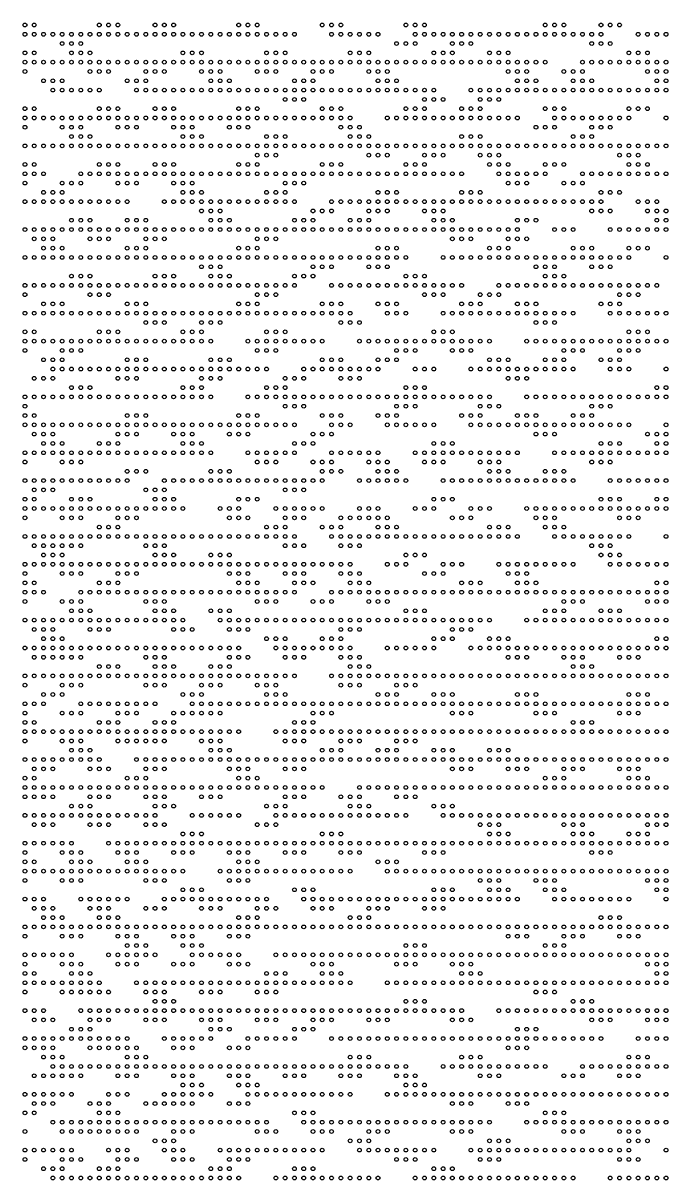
# Model space of a CAD drawing. Header units: millimetres. Extents: x 0 to 280, y 1 to 500.
# Drawn here: x 69.8 to 139.2, y 0.8 to 125.2 of the extents above; entities that cross this region are included whole.
import ezdxf

# ---------------------------------------------------------------- set-up
doc = ezdxf.new("R2010")
doc.units = ezdxf.units.MM
doc.layers.get('0').update_dxf_attribs({"linetype": 'CONTINUOUS'})

msp = doc.modelspace()

# ---------------------------------------------------------------- linework, layer by layer
for centre in [(70, 125), (71, 125), (78, 125), (79, 125), (80, 125), (84, 125), (85, 125), (86, 125), (93, 125), (94, 125), (95, 125), (102, 125), (103, 125), (104, 125), (111, 125), (112, 125), (113, 125), (126, 125), (127, 125), (128, 125), (132, 125), (133, 125), (134, 125), (70, 124), (71, 124), (72, 124), (73, 124), (74, 124), (74, 123), (75, 124), (75, 123), (76, 124), (76, 123), (77, 124), (78, 124), (79, 124), (80, 124), (81, 124), (82, 124), (83, 124), (84, 124), (85, 124), (86, 124), (87, 124), (88, 124), (89, 124), (90, 124), (91, 124), (92, 124), (93, 124), (94, 124), (95, 124), (96, 124), (97, 124), (98, 124), (99, 124), (103, 124), (104, 124), (105, 124), (106, 124), (107, 124), (108, 124), (110, 123), (111, 123), (112, 124), (112, 123), (113, 124), (114, 124), (115, 124), (116, 124), (116, 123), (117, 124), (117, 123), (118, 124), (118, 123), (119, 124), (120, 124), (121, 124), (122, 124), (123, 124), (124, 124), (125, 124), (126, 124), (127, 124), (128, 124), (129, 124), (130, 124), (131, 124), (131, 123), (132, 124), (132, 123), (133, 123), (136, 124), (137, 124), (138, 124), (139, 124), (70, 122), (71, 122), (75, 122), (76, 122), (77, 122), (87, 122), (88, 122), (89, 122), (96, 122), (97, 122), (98, 122), (105, 122), (106, 122), (107, 122), (114, 122), (115, 122), (116, 122), (120, 122), (121, 122), (122, 122), (135, 122), (136, 122), (137, 122), (70, 121), (71, 121), (72, 121), (73, 121), (74, 121), (75, 121), (76, 121), (77, 121), (78, 121), (79, 121), (80, 121), (81, 121), (82, 121), (83, 121), (84, 121), (85, 121), (86, 121), (87, 121), (88, 121), (89, 121), (90, 121), (91, 121), (92, 121), (93, 121), (94, 121), (95, 121), (96, 121), (97, 121), (98, 121), (99, 121), (100, 121), (101, 121), (102, 121), (103, 121), (104, 121), (105, 121), (106, 121), (107, 121), (108, 121), (109, 121), (110, 121), (111, 121), (112, 121), (113, 121), (114, 121), (115, 121), (116, 121), (117, 121), (118, 121), (119, 121), (120, 121), (121, 121), (122, 121), (123, 121), (124, 121), (125, 121), (126, 121), (130, 121), (131, 121), (132, 121), (133, 121), (134, 121), (135, 121), (136, 121), (137, 121), (138, 121), (139, 121), (70, 120), (77, 120), (78, 120), (79, 120), (83, 120), (84, 120), (85, 120), (89, 120), (90, 120), (91, 120), (95, 120), (96, 120), (97, 120), (101, 120), (102, 120), (103, 120), (107, 120), (108, 120), (109, 120), (122, 120), (123, 120), (124, 120), (128, 120), (129, 120), (130, 120), (137, 120), (138, 120), (139, 120), (72, 119), (73, 119), (73, 118), (74, 119), (74, 118), (75, 118), (76, 118), (77, 118), (78, 118), (81, 119), (82, 119), (82, 118), (83, 119), (83, 118), (84, 118), (85, 118), (86, 118), (87, 118), (88, 118), (89, 118), (90, 119), (90, 118), (91, 119), (91, 118), (92, 119), (92, 118), (93, 118), (94, 118), (95, 118), (96, 118), (97, 118), (98, 118), (99, 119), (99, 118), (100, 119), (100, 118), (101, 119), (101, 118), (102, 118), (103, 118), (104, 118), (105, 118), (106, 118), (107, 118), (108, 119), (108, 118), (109, 119), (109, 118), (110, 119), (110, 118), (111, 118), (112, 118), (113, 118), (114, 118), (118, 118), (119, 118), (120, 118), (121, 118), (122, 118), (123, 119), (123, 118), (124, 119), (124, 118), (125, 119), (125, 118), (126, 118), (127, 118), (128, 118), (129, 119), (129, 118), (130, 119), (130, 118), (131, 119), (131, 118), (132, 118), (133, 118), (134, 118), (135, 118), (136, 118), (137, 118), (138, 119), (138, 118), (139, 119), (139, 118), (98, 117), (99, 117), (100, 117), (113, 117), (114, 117), (115, 117), (119, 117), (120, 117), (121, 117), (70, 116), (71, 116), (78, 116), (79, 116), (80, 116), (84, 116), (85, 116), (86, 116), (93, 116), (94, 116), (95, 116), (102, 116), (103, 116), (104, 116), (111, 116), (112, 116), (113, 116), (117, 116), (118, 116), (119, 116), (126, 116), (127, 116), (128, 116), (135, 116), (136, 116), (137, 116), (70, 115), (71, 115), (72, 115), (73, 115), (74, 115), (75, 115), (76, 115), (77, 115), (78, 115), (79, 115), (80, 115), (81, 115), (82, 115), (83, 115), (84, 115), (85, 115), (86, 115), (87, 115), (88, 115), (89, 115), (90, 115), (91, 115), (92, 115), (93, 115), (94, 115), (95, 115), (96, 115), (97, 115), (98, 115), (99, 115), (100, 115), (101, 115), (102, 115), (103, 115), (104, 115), (105, 115), (109, 115), (110, 115), (111, 115), (112, 115), (113, 115), (114, 115), (115, 115), (116, 115), (117, 115), (118, 115), (119, 115), (120, 115), (121, 115), (122, 115), (123, 115), (127, 115), (128, 115), (129, 115), (130, 115), (131, 115), (132, 115), (133, 115), (134, 115), (135, 115), (139, 115), (70, 114), (74, 114), (75, 114), (76, 114), (80, 114), (81, 114), (82, 114), (86, 114), (87, 114), (88, 114), (92, 114), (93, 114), (94, 114), (104, 114), (105, 114), (106, 114), (125, 114), (126, 114), (127, 114), (131, 114), (132, 114), (133, 114), (70, 112), (71, 112), (72, 112), (73, 112), (74, 112), (75, 113), (75, 112), (76, 113), (76, 112), (77, 113), (77, 112), (78, 112), (79, 112), (80, 112), (81, 112), (82, 112), (83, 112), (84, 112), (85, 112), (86, 112), (87, 113), (87, 112), (88, 113), (88, 112), (89, 113), (89, 112), (90, 112), (91, 112), (92, 112), (93, 112), (94, 112), (95, 112), (96, 113), (96, 112), (97, 113), (97, 112), (98, 113), (98, 112), (99, 112), (100, 112), (101, 112), (102, 112), (103, 112), (104, 112), (105, 113), (105, 112), (106, 113), (106, 112), (107, 113), (107, 112), (108, 112), (109, 112), (110, 112), (111, 112), (112, 112), (113, 112), (114, 112), (115, 112), (116, 112), (117, 113), (117, 112), (118, 113), (118, 112), (119, 113), (119, 112), (120, 112), (121, 112), (122, 112), (123, 112), (124, 112), (125, 112), (126, 112), (127, 112), (128, 112), (129, 113), (129, 112), (130, 113), (130, 112), (131, 113), (131, 112), (132, 112), (133, 112), (134, 112), (135, 112), (136, 112), (137, 112), (138, 112), (139, 112), (95, 111), (96, 111), (97, 111), (107, 111), (108, 111), (109, 111), (113, 111), (114, 111), (115, 111), (119, 111), (120, 111), (121, 111), (134, 111), (135, 111), (136, 111), (70, 110), (71, 110), (78, 110), (79, 110), (80, 110), (84, 110), (85, 110), (86, 110), (93, 110), (94, 110), (95, 110), (102, 110), (103, 110), (104, 110), (111, 110), (112, 110), (113, 110), (120, 110), (121, 110), (122, 110), (126, 110), (127, 110), (128, 110), (135, 110), (136, 110), (137, 110), (70, 109), (71, 109), (72, 109), (76, 109), (77, 109), (78, 109), (79, 109), (80, 109), (81, 109), (82, 109), (83, 109), (84, 109), (85, 109), (86, 109), (87, 109), (88, 109), (89, 109), (90, 109), (91, 109), (92, 109), (93, 109), (94, 109), (95, 109), (96, 109), (97, 109), (98, 109), (99, 109), (100, 109), (101, 109), (102, 109), (103, 109), (104, 109), (105, 109), (106, 109), (107, 109), (108, 109), (109, 109), (110, 109), (111, 109), (112, 109), (113, 109), (114, 109), (115, 109), (116, 109), (117, 109), (121, 109), (122, 109), (123, 109), (124, 109), (125, 109), (126, 109), (130, 109), (131, 109), (132, 109), (133, 109), (134, 109), (135, 109), (136, 109), (137, 109), (138, 109), (139, 109), (70, 108), (72, 107), (73, 107), (74, 108), (74, 107), (75, 108), (76, 108), (80, 108), (81, 108), (82, 108), (86, 108), (87, 108), (87, 107), (88, 108), (88, 107), (89, 107), (96, 107), (97, 107), (98, 108), (98, 107), (99, 108), (100, 108), (108, 107), (109, 107), (110, 107), (117, 107), (118, 107), (119, 107), (122, 108), (123, 108), (124, 108), (128, 108), (129, 108), (130, 108), (132, 107), (133, 107), (134, 107), (70, 106), (71, 106), (72, 106), (73, 106), (74, 106), (75, 106), (76, 106), (77, 106), (78, 106), (79, 106), (80, 106), (81, 106), (85, 106), (86, 106), (87, 106), (88, 106), (89, 106), (90, 106), (91, 106), (92, 106), (93, 106), (94, 106), (95, 106), (96, 106), (97, 106), (98, 106), (99, 106), (103, 106), (104, 106), (105, 106), (106, 106), (107, 106), (108, 106), (109, 106), (110, 106), (111, 106), (112, 106), (113, 106), (114, 106), (115, 106), (116, 106), (117, 106), (118, 106), (119, 106), (120, 106), (121, 106), (122, 106), (123, 106), (124, 106), (125, 106), (126, 106), (127, 106), (128, 106), (129, 106), (130, 106), (131, 106), (132, 106), (136, 106), (137, 106), (138, 106), (89, 105), (90, 105), (91, 105), (101, 105), (102, 105), (103, 105), (107, 105), (108, 105), (109, 105), (113, 105), (114, 105), (115, 105), (131, 105), (132, 105), (133, 105), (137, 105), (138, 105), (139, 105), (75, 104), (76, 104), (77, 104), (81, 104), (82, 104), (83, 104), (90, 104), (91, 104), (92, 104), (99, 104), (100, 104), (101, 104), (105, 104), (106, 104), (107, 104), (114, 104), (115, 104), (116, 104), (123, 104), (124, 104), (125, 104), (138, 104), (139, 104), (70, 103), (71, 103), (71, 102), (72, 103), (72, 102), (73, 103), (73, 102), (74, 103), (75, 103), (76, 103), (77, 103), (77, 102), (78, 103), (78, 102), (79, 103), (79, 102), (80, 103), (81, 103), (82, 103), (83, 103), (83, 102), (84, 103), (84, 102), (85, 103), (85, 102), (86, 103), (87, 103), (88, 103), (89, 103), (90, 103), (91, 103), (92, 103), (93, 103), (94, 103), (95, 103), (95, 102), (96, 103), (96, 102), (97, 103), (97, 102), (98, 103), (99, 103), (100, 103), (101, 103), (102, 103), (103, 103), (104, 103), (105, 103), (106, 103), (107, 103), (108, 103), (109, 103), (110, 103), (111, 103), (112, 103), (113, 103), (114, 103), (115, 103), (116, 103), (116, 102), (117, 103), (117, 102), (118, 103), (118, 102), (119, 103), (120, 103), (121, 103), (122, 103), (122, 102), (123, 103), (123, 102), (124, 102), (127, 103), (128, 103), (129, 103), (133, 103), (134, 103), (135, 103), (136, 103), (137, 103), (138, 103), (139, 103), (72, 101), (73, 101), (74, 101), (81, 101), (82, 101), (83, 101), (93, 101), (94, 101), (95, 101), (108, 101), (109, 101), (110, 101), (120, 101), (121, 101), (122, 101), (129, 101), (130, 101), (131, 101), (135, 101), (136, 101), (137, 101), (70, 100), (71, 100), (72, 100), (73, 100), (74, 100), (75, 100), (76, 100), (77, 100), (78, 100), (79, 100), (80, 100), (81, 100), (82, 100), (83, 100), (84, 100), (85, 100), (86, 100), (87, 100), (88, 100), (89, 100), (90, 100), (91, 100), (92, 100), (93, 100), (94, 100), (95, 100), (96, 100), (97, 100), (98, 100), (99, 100), (100, 100), (101, 100), (102, 100), (103, 100), (104, 100), (105, 100), (106, 100), (107, 100), (108, 100), (109, 100), (110, 100), (111, 100), (115, 100), (116, 100), (117, 100), (118, 100), (119, 100), (120, 100), (121, 100), (122, 100), (123, 100), (124, 100), (125, 100), (126, 100), (127, 100), (128, 100), (129, 100), (130, 100), (131, 100), (132, 100), (133, 100), (134, 100), (135, 100), (139, 100), (89, 99), (90, 99), (91, 99), (101, 99), (102, 99), (103, 99), (107, 99), (108, 99), (109, 99), (125, 99), (126, 99), (127, 99), (131, 99), (132, 99), (133, 99), (70, 97), (71, 97), (72, 97), (73, 97), (74, 97), (75, 98), (75, 97), (76, 98), (76, 97), (77, 98), (77, 97), (78, 97), (79, 97), (80, 97), (81, 97), (82, 97), (83, 97), (84, 98), (84, 97), (85, 98), (85, 97), (86, 98), (86, 97), (87, 97), (88, 97), (89, 97), (90, 98), (90, 97), (91, 98), (91, 97), (92, 98), (92, 97), (93, 97), (94, 97), (95, 97), (96, 97), (97, 97), (98, 97), (99, 98), (99, 97), (100, 98), (101, 98), (103, 97), (104, 97), (105, 97), (106, 97), (107, 97), (108, 97), (109, 97), (110, 97), (111, 98), (111, 97), (112, 98), (112, 97), (113, 98), (113, 97), (114, 97), (115, 97), (116, 97), (117, 97), (121, 97), (122, 97), (123, 97), (124, 97), (125, 97), (126, 98), (126, 97), (127, 98), (127, 97), (128, 98), (128, 97), (129, 97), (130, 97), (131, 97), (132, 97), (133, 97), (134, 97), (135, 97), (136, 97), (137, 97), (138, 97), (70, 96), (77, 96), (78, 96), (79, 96), (95, 96), (96, 96), (97, 96), (113, 96), (114, 96), (115, 96), (119, 96), (120, 96), (121, 96), (134, 96), (135, 96), (136, 96), (72, 95), (73, 95), (74, 95), (81, 95), (82, 95), (83, 95), (93, 95), (94, 95), (95, 95), (102, 95), (103, 95), (104, 95), (108, 95), (109, 95), (110, 95), (117, 95), (118, 95), (119, 95), (123, 95), (124, 95), (125, 95), (132, 95), (133, 95), (134, 95), (70, 94), (71, 94), (72, 94), (73, 94), (74, 94), (75, 94), (76, 94), (77, 94), (78, 94), (79, 94), (80, 94), (81, 94), (82, 94), (83, 94), (84, 94), (85, 94), (86, 94), (87, 94), (88, 94), (89, 94), (90, 94), (91, 94), (92, 94), (93, 94), (94, 94), (95, 94), (96, 94), (97, 94), (98, 94), (99, 94), (100, 94), (101, 94), (102, 94), (103, 94), (104, 94), (105, 94), (109, 94), (110, 94), (111, 94), (115, 94), (116, 94), (117, 94), (118, 94), (119, 94), (120, 94), (121, 94), (122, 94), (123, 94), (124, 94), (125, 94), (126, 94), (127, 94), (128, 94), (129, 94), (133, 94), (134, 94), (135, 94), (136, 94), (137, 94), (138, 94), (139, 94), (70, 92), (71, 92), (78, 92), (79, 92), (80, 92), (83, 93), (84, 93), (85, 93), (87, 92), (88, 92), (89, 93), (89, 92), (90, 93), (91, 93), (96, 92), (97, 92), (98, 92), (104, 93), (105, 93), (106, 93), (114, 92), (115, 92), (116, 92), (125, 93), (126, 93), (127, 93), (135, 92), (136, 92), (137, 92), (70, 91), (71, 91), (72, 91), (73, 91), (74, 91), (75, 91), (76, 91), (77, 91), (78, 91), (79, 91), (80, 91), (81, 91), (82, 91), (83, 91), (84, 91), (85, 91), (86, 91), (87, 91), (88, 91), (89, 91), (90, 91), (94, 91), (95, 91), (96, 91), (97, 91), (98, 91), (99, 91), (100, 91), (101, 91), (102, 91), (106, 91), (107, 91), (108, 91), (109, 91), (110, 91), (111, 91), (112, 91), (113, 91), (114, 91), (115, 91), (116, 91), (117, 91), (118, 91), (119, 91), (120, 91), (124, 91), (125, 91), (126, 91), (127, 91), (128, 91), (129, 91), (130, 91), (131, 91), (132, 91), (133, 91), (134, 91), (135, 91), (136, 91), (137, 91), (138, 91), (139, 91), (70, 90), (74, 90), (75, 90), (76, 90), (95, 90), (96, 90), (97, 90), (110, 90), (111, 90), (112, 90), (116, 90), (117, 90), (118, 90), (128, 90), (129, 90), (130, 90), (134, 90), (135, 90), (136, 90), (72, 89), (73, 89), (74, 89), (81, 89), (82, 89), (83, 89), (90, 89), (91, 89), (92, 89), (102, 89), (103, 89), (104, 89), (108, 89), (109, 89), (110, 89), (120, 89), (121, 89), (122, 89), (126, 89), (127, 89), (128, 89), (132, 89), (133, 89), (134, 89), (71, 87), (72, 87), (73, 88), (73, 87), (74, 88), (75, 88), (76, 88), (77, 88), (78, 88), (79, 88), (80, 88), (80, 87), (81, 88), (81, 87), (82, 88), (82, 87), (83, 88), (84, 88), (85, 88), (86, 88), (87, 88), (88, 88), (89, 88), (89, 87), (90, 88), (90, 87), (91, 88), (91, 87), (92, 88), (93, 88), (94, 88), (95, 88), (96, 88), (98, 87), (99, 87), (100, 88), (100, 87), (101, 88), (102, 88), (103, 88), (104, 88), (104, 87), (105, 88), (105, 87), (106, 88), (106, 87), (107, 88), (108, 88), (112, 88), (113, 88), (114, 88), (118, 88), (119, 88), (120, 88), (121, 88), (122, 88), (122, 87), (123, 88), (123, 87), (124, 88), (124, 87), (125, 88), (126, 88), (127, 88), (128, 88), (129, 88), (133, 88), (134, 88), (135, 88), (139, 88), (75, 86), (76, 86), (77, 86), (87, 86), (88, 86), (89, 86), (96, 86), (97, 86), (98, 86), (111, 86), (112, 86), (113, 86), (138, 86), (139, 86), (70, 85), (71, 85), (72, 85), (73, 85), (74, 85), (75, 85), (76, 85), (77, 85), (78, 85), (79, 85), (80, 85), (81, 85), (82, 85), (83, 85), (84, 85), (85, 85), (86, 85), (87, 85), (88, 85), (89, 85), (90, 85), (94, 85), (95, 85), (96, 85), (97, 85), (98, 85), (99, 85), (100, 85), (101, 85), (102, 85), (103, 85), (104, 85), (105, 85), (106, 85), (107, 85), (108, 85), (109, 85), (110, 85), (111, 85), (112, 85), (113, 85), (114, 85), (115, 85), (116, 85), (117, 85), (118, 85), (119, 85), (120, 85), (124, 85), (125, 85), (126, 85), (127, 85), (128, 85), (129, 85), (130, 85), (131, 85), (132, 85), (133, 85), (134, 85), (135, 85), (136, 85), (137, 85), (138, 85), (139, 85), (70, 84), (98, 84), (99, 84), (100, 84), (110, 84), (111, 84), (112, 84), (119, 84), (120, 84), (121, 84), (131, 84), (132, 84), (133, 84), (70, 83), (70, 82), (71, 83), (71, 82), (72, 82), (73, 82), (74, 82), (75, 82), (76, 82), (77, 82), (78, 82), (79, 82), (80, 82), (81, 83), (81, 82), (82, 83), (82, 82), (83, 83), (83, 82), (84, 82), (85, 82), (86, 82), (87, 82), (88, 82), (89, 82), (90, 82), (91, 82), (92, 82), (93, 83), (93, 82), (94, 83), (94, 82), (95, 83), (95, 82), (96, 82), (97, 82), (98, 82), (99, 82), (102, 83), (103, 83), (103, 82), (104, 83), (104, 82), (105, 82), (108, 83), (109, 83), (109, 82), (110, 83), (110, 82), (111, 82), (112, 82), (113, 82), (114, 82), (117, 83), (118, 83), (118, 82), (119, 83), (119, 82), (120, 82), (121, 82), (122, 82), (123, 83), (123, 82), (124, 83), (124, 82), (125, 83), (125, 82), (126, 82), (127, 82), (128, 82), (129, 83), (129, 82), (130, 83), (130, 82), (131, 83), (131, 82), (132, 82), (133, 82), (134, 82), (135, 82), (139, 82), (71, 81), (72, 81), (73, 81), (80, 81), (81, 81), (82, 81), (86, 81), (87, 81), (88, 81), (92, 81), (93, 81), (94, 81), (101, 81), (102, 81), (103, 81), (125, 81), (126, 81), (127, 81), (137, 81), (138, 81), (139, 81), (72, 80), (73, 80), (74, 80), (78, 80), (79, 80), (80, 80), (87, 80), (88, 80), (89, 80), (99, 80), (100, 80), (101, 80), (114, 80), (115, 80), (116, 80), (132, 80), (133, 80), (134, 80), (138, 80), (139, 80), (70, 79), (71, 79), (72, 79), (73, 79), (74, 79), (75, 79), (76, 79), (77, 79), (78, 79), (79, 79), (80, 79), (81, 79), (82, 79), (83, 79), (84, 79), (85, 79), (86, 79), (87, 79), (88, 79), (89, 79), (90, 79), (94, 79), (95, 79), (96, 79), (97, 79), (98, 79), (99, 79), (103, 79), (104, 79), (105, 79), (106, 79), (107, 79), (108, 79), (112, 79), (113, 79), (114, 79), (115, 79), (116, 79), (117, 79), (118, 79), (119, 79), (120, 79), (121, 79), (122, 79), (123, 79), (127, 79), (128, 79), (129, 79), (130, 79), (131, 79), (132, 79), (133, 79), (134, 79), (135, 79), (136, 79), (137, 79), (138, 79), (139, 79), (70, 78), (74, 78), (75, 78), (76, 78), (81, 77), (82, 77), (83, 77), (90, 77), (91, 77), (92, 77), (95, 78), (96, 78), (97, 78), (101, 78), (102, 78), (102, 77), (103, 78), (103, 77), (104, 77), (107, 78), (108, 78), (108, 77), (109, 78), (109, 77), (110, 77), (113, 78), (114, 78), (115, 78), (119, 78), (120, 78), (120, 77), (121, 78), (121, 77), (122, 77), (126, 77), (127, 77), (128, 77), (131, 78), (132, 78), (133, 78), (70, 76), (71, 76), (72, 76), (73, 76), (74, 76), (75, 76), (76, 76), (77, 76), (78, 76), (79, 76), (80, 76), (81, 76), (85, 76), (86, 76), (87, 76), (88, 76), (89, 76), (90, 76), (91, 76), (92, 76), (93, 76), (94, 76), (95, 76), (96, 76), (97, 76), (98, 76), (99, 76), (100, 76), (101, 76), (102, 76), (106, 76), (107, 76), (108, 76), (109, 76), (110, 76), (111, 76), (115, 76), (116, 76), (117, 76), (118, 76), (119, 76), (120, 76), (121, 76), (122, 76), (123, 76), (124, 76), (125, 76), (126, 76), (127, 76), (128, 76), (129, 76), (133, 76), (134, 76), (135, 76), (136, 76), (137, 76), (138, 76), (139, 76), (71, 75), (72, 75), (73, 75), (83, 75), (84, 75), (85, 75), (98, 75), (99, 75), (100, 75), (70, 74), (71, 74), (75, 74), (76, 74), (77, 74), (84, 74), (85, 74), (86, 74), (93, 74), (94, 74), (95, 74), (114, 74), (115, 74), (116, 74), (132, 74), (133, 74), (134, 74), (138, 74), (139, 74), (70, 73), (70, 72), (71, 73), (72, 73), (73, 73), (74, 73), (74, 72), (75, 73), (75, 72), (76, 73), (76, 72), (77, 73), (78, 73), (79, 73), (80, 73), (80, 72), (81, 73), (81, 72), (82, 73), (82, 72), (83, 73), (84, 73), (85, 73), (86, 73), (87, 73), (91, 73), (92, 73), (92, 72), (93, 73), (93, 72), (94, 72), (97, 73), (98, 73), (98, 72), (99, 73), (99, 72), (100, 73), (100, 72), (101, 73), (102, 73), (104, 72), (105, 72), (106, 73), (106, 72), (107, 73), (107, 72), (108, 73), (108, 72), (109, 72), (112, 73), (113, 73), (114, 73), (116, 72), (117, 72), (118, 73), (118, 72), (119, 73), (120, 73), (124, 73), (125, 73), (125, 72), (126, 73), (126, 72), (127, 73), (127, 72), (128, 73), (129, 73), (130, 73), (131, 73), (132, 73), (133, 73), (134, 73), (134, 72), (135, 73), (135, 72), (136, 73), (136, 72), (137, 73), (138, 73), (139, 73), (78, 71), (79, 71), (80, 71), (96, 71), (97, 71), (98, 71), (102, 71), (103, 71), (104, 71), (108, 71), (109, 71), (110, 71), (120, 71), (121, 71), (122, 71), (126, 71), (127, 71), (128, 71), (70, 70), (71, 70), (72, 70), (73, 70), (74, 70), (75, 70), (76, 70), (77, 70), (78, 70), (79, 70), (80, 70), (81, 70), (82, 70), (83, 70), (84, 70), (85, 70), (86, 70), (87, 70), (88, 70), (89, 70), (90, 70), (91, 70), (92, 70), (93, 70), (94, 70), (95, 70), (96, 70), (97, 70), (98, 70), (99, 70), (103, 70), (104, 70), (105, 70), (106, 70), (107, 70), (108, 70), (109, 70), (110, 70), (111, 70), (112, 70), (113, 70), (114, 70), (115, 70), (116, 70), (117, 70), (118, 70), (119, 70), (120, 70), (121, 70), (122, 70), (123, 70), (127, 70), (128, 70), (129, 70), (130, 70), (131, 70), (132, 70), (133, 70), (134, 70), (135, 70), (139, 70), (71, 69), (72, 69), (73, 69), (74, 69), (75, 69), (76, 69), (83, 69), (84, 69), (85, 69), (98, 69), (99, 69), (100, 69), (104, 69), (105, 69), (106, 69), (131, 69), (132, 69), (133, 69), (70, 67), (71, 67), (72, 68), (72, 67), (73, 68), (73, 67), (74, 68), (74, 67), (75, 67), (76, 67), (77, 67), (78, 67), (79, 67), (80, 67), (81, 67), (82, 67), (83, 67), (84, 68), (84, 67), (85, 68), (85, 67), (86, 68), (86, 67), (87, 67), (88, 67), (89, 67), (90, 68), (90, 67), (91, 68), (91, 67), (92, 68), (92, 67), (93, 67), (94, 67), (95, 67), (96, 67), (97, 67), (98, 67), (99, 67), (100, 67), (101, 67), (102, 67), (103, 67), (104, 67), (105, 67), (109, 67), (110, 67), (111, 68), (111, 67), (112, 68), (113, 68), (115, 67), (116, 67), (117, 67), (121, 67), (122, 67), (123, 67), (124, 67), (125, 67), (126, 67), (127, 67), (128, 67), (129, 67), (132, 68), (133, 68), (133, 67), (134, 68), (134, 67), (135, 67), (136, 67), (137, 67), (138, 67), (139, 67), (70, 66), (74, 66), (75, 66), (76, 66), (80, 66), (81, 66), (82, 66), (92, 66), (93, 66), (94, 66), (98, 66), (99, 66), (100, 66), (104, 66), (105, 66), (106, 66), (113, 66), (114, 66), (115, 66), (122, 66), (123, 66), (124, 66), (70, 65), (71, 65), (78, 65), (79, 65), (80, 65), (93, 65), (94, 65), (95, 65), (99, 65), (100, 65), (101, 65), (105, 65), (106, 65), (107, 65), (117, 65), (118, 65), (119, 65), (123, 65), (124, 65), (125, 65), (138, 65), (139, 65), (70, 64), (71, 64), (72, 64), (76, 64), (77, 64), (78, 64), (79, 64), (80, 64), (81, 64), (82, 64), (83, 64), (84, 64), (85, 64), (86, 64), (87, 64), (88, 64), (89, 64), (90, 64), (91, 64), (92, 64), (93, 64), (94, 64), (95, 64), (96, 64), (97, 64), (98, 64), (99, 64), (103, 64), (104, 64), (105, 64), (106, 64), (107, 64), (108, 64), (109, 64), (110, 64), (111, 64), (112, 64), (113, 64), (114, 64), (115, 64), (116, 64), (117, 64), (118, 64), (119, 64), (120, 64), (121, 64), (122, 64), (123, 64), (124, 64), (125, 64), (126, 64), (127, 64), (128, 64), (129, 64), (130, 64), (131, 64), (132, 64), (133, 64), (134, 64), (135, 64), (136, 64), (137, 64), (138, 64), (139, 64), (70, 63), (74, 63), (75, 63), (75, 62), (76, 63), (76, 62), (77, 62), (83, 63), (84, 63), (84, 62), (85, 63), (85, 62), (86, 62), (90, 62), (91, 62), (92, 62), (95, 63), (96, 63), (97, 63), (101, 63), (102, 63), (103, 63), (107, 63), (108, 63), (109, 63), (111, 62), (112, 62), (113, 62), (126, 62), (127, 62), (128, 63), (128, 62), (129, 63), (130, 63), (132, 62), (133, 62), (134, 62), (137, 63), (138, 63), (139, 63), (70, 61), (71, 61), (72, 61), (73, 61), (74, 61), (75, 61), (76, 61), (77, 61), (78, 61), (79, 61), (80, 61), (81, 61), (82, 61), (83, 61), (84, 61), (85, 61), (86, 61), (87, 61), (91, 61), (92, 61), (93, 61), (94, 61), (95, 61), (96, 61), (97, 61), (98, 61), (99, 61), (100, 61), (101, 61), (102, 61), (103, 61), (104, 61), (105, 61), (106, 61), (107, 61), (108, 61), (109, 61), (110, 61), (111, 61), (112, 61), (113, 61), (114, 61), (115, 61), (116, 61), (117, 61), (118, 61), (119, 61), (120, 61), (124, 61), (125, 61), (126, 61), (127, 61), (128, 61), (129, 61), (130, 61), (131, 61), (132, 61), (133, 61), (134, 61), (135, 61), (136, 61), (137, 61), (138, 61), (139, 61), (71, 60), (72, 60), (73, 60), (77, 60), (78, 60), (79, 60), (86, 60), (87, 60), (88, 60), (92, 60), (93, 60), (94, 60), (104, 60), (105, 60), (106, 60), (116, 60), (117, 60), (118, 60), (72, 59), (73, 59), (74, 59), (96, 59), (97, 59), (98, 59), (102, 59), (103, 59), (104, 59), (114, 59), (115, 59), (116, 59), (120, 59), (121, 59), (122, 59), (138, 59), (139, 59), (70, 58), (71, 58), (72, 58), (73, 58), (74, 58), (75, 58), (76, 58), (77, 58), (78, 58), (79, 58), (80, 58), (81, 58), (82, 58), (83, 58), (84, 58), (85, 58), (86, 58), (87, 58), (88, 58), (89, 58), (90, 58), (91, 58), (92, 58), (93, 58), (97, 58), (98, 58), (99, 58), (100, 58), (101, 58), (102, 58), (103, 58), (104, 58), (105, 58), (109, 58), (110, 58), (111, 58), (112, 58), (113, 58), (114, 58), (118, 58), (119, 58), (120, 58), (121, 58), (122, 58), (123, 58), (124, 58), (125, 58), (126, 58), (127, 58), (128, 58), (129, 58), (130, 58), (131, 58), (132, 58), (133, 58), (134, 58), (135, 58), (136, 58), (137, 58), (138, 58), (139, 58), (71, 57), (72, 57), (73, 57), (74, 57), (75, 57), (76, 57), (78, 56), (79, 56), (80, 56), (83, 57), (84, 57), (84, 56), (85, 57), (85, 56), (86, 56), (90, 56), (91, 56), (92, 57), (92, 56), (93, 57), (94, 57), (98, 57), (99, 57), (100, 57), (104, 57), (105, 57), (105, 56), (106, 57), (106, 56), (107, 56), (122, 57), (123, 57), (124, 57), (128, 57), (129, 57), (129, 56), (130, 57), (130, 56), (131, 56), (134, 57), (135, 57), (136, 57), (70, 55), (71, 55), (72, 55), (73, 55), (74, 55), (75, 55), (76, 55), (77, 55), (78, 55), (79, 55), (80, 55), (81, 55), (82, 55), (83, 55), (84, 55), (85, 55), (86, 55), (87, 55), (88, 55), (89, 55), (90, 55), (91, 55), (92, 55), (93, 55), (94, 55), (95, 55), (96, 55), (97, 55), (98, 55), (99, 55), (103, 55), (104, 55), (105, 55), (106, 55), (107, 55), (108, 55), (109, 55), (110, 55), (111, 55), (112, 55), (113, 55), (114, 55), (115, 55), (116, 55), (117, 55), (118, 55), (119, 55), (120, 55), (121, 55), (122, 55), (123, 55), (124, 55), (125, 55), (126, 55), (127, 55), (128, 55), (129, 55), (130, 55), (131, 55), (132, 55), (133, 55), (134, 55), (135, 55), (136, 55), (137, 55), (138, 55), (139, 55), (70, 54), (74, 54), (75, 54), (76, 54), (83, 54), (84, 54), (85, 54), (89, 54), (90, 54), (91, 54), (95, 54), (96, 54), (97, 54), (104, 54), (105, 54), (106, 54), (110, 54), (111, 54), (112, 54), (72, 53), (73, 53), (74, 53), (87, 53), (88, 53), (89, 53), (96, 53), (97, 53), (98, 53), (108, 53), (109, 53), (110, 53), (114, 53), (115, 53), (116, 53), (123, 53), (124, 53), (125, 53), (135, 53), (136, 53), (137, 53), (70, 52), (70, 51), (71, 52), (72, 52), (74, 51), (75, 51), (76, 52), (76, 51), (77, 52), (78, 52), (79, 52), (80, 52), (80, 51), (81, 52), (81, 51), (82, 52), (82, 51), (83, 52), (84, 52), (86, 51), (87, 51), (88, 52), (88, 51), (89, 52), (89, 51), (90, 52), (90, 51), (91, 52), (91, 51), (92, 52), (93, 52), (94, 52), (95, 52), (96, 52), (97, 52), (98, 52), (99, 52), (100, 52), (101, 52), (101, 51), (102, 52), (102, 51), (103, 52), (103, 51), (104, 52), (105, 52), (106, 52), (107, 52), (108, 52), (109, 52), (110, 52), (111, 52), (112, 52), (113, 52), (114, 52), (115, 52), (116, 52), (116, 51), (117, 52), (117, 51), (118, 52), (118, 51), (119, 52), (120, 52), (121, 52), (122, 52), (123, 52), (124, 52), (125, 52), (125, 51), (126, 52), (126, 51), (127, 52), (127, 51), (128, 52), (129, 52), (130, 52), (131, 52), (132, 52), (133, 52), (134, 52), (134, 51), (135, 52), (135, 51), (136, 52), (136, 51), (137, 52), (138, 52), (139, 52), (70, 50), (71, 50), (78, 50), (79, 50), (80, 50), (84, 50), (85, 50), (86, 50), (99, 50), (100, 50), (101, 50), (129, 50), (130, 50), (131, 50), (70, 49), (71, 49), (72, 49), (73, 49), (74, 49), (75, 49), (76, 49), (77, 49), (78, 49), (79, 49), (80, 49), (81, 49), (82, 49), (83, 49), (84, 49), (85, 49), (86, 49), (87, 49), (88, 49), (89, 49), (90, 49), (91, 49), (92, 49), (93, 49), (97, 49), (98, 49), (99, 49), (100, 49), (101, 49), (102, 49), (103, 49), (104, 49), (105, 49), (106, 49), (107, 49), (108, 49), (109, 49), (110, 49), (111, 49), (112, 49), (113, 49), (114, 49), (115, 49), (116, 49), (117, 49), (118, 49), (119, 49), (120, 49), (121, 49), (122, 49), (123, 49), (124, 49), (125, 49), (126, 49), (127, 49), (128, 49), (129, 49), (130, 49), (131, 49), (132, 49), (133, 49), (134, 49), (135, 49), (136, 49), (137, 49), (138, 49), (139, 49), (70, 48), (74, 48), (75, 48), (76, 48), (80, 48), (81, 48), (82, 48), (83, 48), (84, 48), (85, 48), (89, 48), (90, 48), (91, 48), (98, 48), (99, 48), (100, 48), (104, 48), (105, 48), (106, 48), (110, 48), (111, 48), (112, 48), (70, 46), (71, 46), (72, 46), (73, 46), (74, 46), (75, 47), (75, 46), (76, 47), (76, 46), (77, 47), (77, 46), (78, 46), (82, 46), (83, 46), (84, 46), (85, 46), (86, 46), (87, 46), (88, 46), (89, 46), (90, 47), (90, 46), (91, 47), (91, 46), (92, 47), (92, 46), (93, 46), (94, 46), (95, 46), (96, 46), (97, 46), (98, 46), (99, 46), (100, 46), (101, 46), (102, 47), (102, 46), (103, 47), (103, 46), (104, 47), (104, 46), (105, 46), (106, 46), (107, 46), (108, 47), (108, 46), (109, 47), (109, 46), (110, 47), (110, 46), (111, 46), (112, 46), (113, 46), (114, 47), (114, 46), (115, 47), (115, 46), (116, 47), (116, 46), (117, 46), (118, 46), (119, 46), (120, 47), (120, 46), (121, 47), (121, 46), (122, 47), (122, 46), (123, 46), (124, 46), (125, 46), (126, 46), (127, 46), (128, 46), (129, 46), (130, 46), (131, 46), (132, 46), (133, 46), (134, 46), (135, 46), (136, 46), (137, 46), (138, 46), (139, 46), (71, 45), (72, 45), (73, 45), (77, 45), (78, 45), (79, 45), (83, 45), (84, 45), (85, 45), (92, 45), (93, 45), (94, 45), (98, 45), (99, 45), (100, 45), (116, 45), (117, 45), (118, 45), (122, 45), (123, 45), (124, 45), (128, 45), (129, 45), (130, 45), (134, 45), (135, 45), (136, 45), (70, 44), (71, 44), (81, 44), (82, 44), (83, 44), (93, 44), (94, 44), (95, 44), (126, 44), (127, 44), (128, 44), (135, 44), (136, 44), (137, 44), (70, 43), (71, 43), (72, 43), (73, 43), (74, 43), (75, 43), (76, 43), (77, 43), (78, 43), (79, 43), (80, 43), (81, 43), (82, 43), (83, 43), (84, 43), (85, 43), (86, 43), (87, 43), (88, 43), (89, 43), (90, 43), (91, 43), (92, 43), (93, 43), (94, 43), (95, 43), (96, 43), (97, 43), (98, 43), (99, 43), (100, 43), (101, 43), (102, 43), (106, 43), (107, 43), (108, 43), (109, 43), (110, 43), (111, 43), (112, 43), (113, 43), (114, 43), (115, 43), (116, 43), (117, 43), (118, 43), (119, 43), (120, 43), (121, 43), (122, 43), (123, 43), (124, 43), (125, 43), (126, 43), (127, 43), (128, 43), (129, 43), (130, 43), (131, 43), (132, 43), (133, 43), (134, 43), (135, 43), (136, 43), (137, 43), (138, 43), (139, 43), (70, 42), (71, 42), (72, 42), (73, 42), (75, 41), (76, 41), (77, 42), (77, 41), (78, 42), (79, 42), (83, 42), (84, 42), (84, 41), (85, 42), (85, 41), (86, 41), (89, 42), (90, 42), (91, 42), (96, 41), (97, 41), (98, 42), (98, 41), (99, 42), (100, 42), (104, 42), (105, 42), (105, 41), (106, 42), (106, 41), (107, 41), (110, 42), (111, 42), (112, 42), (114, 41), (115, 41), (116, 41), (70, 40), (71, 40), (72, 40), (73, 40), (74, 40), (75, 40), (76, 40), (77, 40), (78, 40), (79, 40), (80, 40), (81, 40), (82, 40), (83, 40), (84, 40), (88, 40), (89, 40), (90, 40), (91, 40), (92, 40), (93, 40), (97, 40), (98, 40), (99, 40), (100, 40), (101, 40), (102, 40), (103, 40), (104, 40), (105, 40), (106, 40), (107, 40), (108, 40), (109, 40), (110, 40), (111, 40), (115, 40), (116, 40), (117, 40), (118, 40), (119, 40), (120, 40), (121, 40), (122, 40), (123, 40), (124, 40), (125, 40), (126, 40), (127, 40), (128, 40), (129, 40), (130, 40), (131, 40), (132, 40), (133, 40), (134, 40), (135, 40), (136, 40), (137, 40), (138, 40), (139, 40), (71, 39), (72, 39), (73, 39), (77, 39), (78, 39), (79, 39), (83, 39), (84, 39), (85, 39), (95, 39), (96, 39), (97, 39), (119, 39), (120, 39), (121, 39), (128, 39), (129, 39), (130, 39), (137, 39), (138, 39), (139, 39), (87, 38), (88, 38), (89, 38), (102, 38), (103, 38), (104, 38), (120, 38), (121, 38), (122, 38), (129, 38), (130, 38), (131, 38), (135, 38), (136, 38), (137, 38), (70, 37), (70, 36), (71, 37), (72, 37), (73, 37), (74, 37), (74, 36), (75, 37), (75, 36), (76, 36), (79, 37), (80, 37), (80, 36), (81, 37), (81, 36), (82, 37), (82, 36), (83, 37), (84, 37), (85, 37), (86, 37), (86, 36), (87, 37), (87, 36), (88, 37), (88, 36), (89, 37), (90, 37), (91, 37), (92, 37), (92, 36), (93, 37), (93, 36), (94, 37), (94, 36), (95, 37), (96, 37), (97, 37), (98, 37), (98, 36), (99, 37), (99, 36), (100, 37), (100, 36), (101, 37), (102, 37), (103, 37), (104, 37), (104, 36), (105, 37), (105, 36), (106, 37), (106, 36), (107, 37), (108, 37), (109, 37), (110, 37), (111, 37), (112, 37), (113, 37), (113, 36), (114, 37), (114, 36), (115, 37), (115, 36), (116, 37), (117, 37), (118, 37), (119, 37), (120, 37), (121, 37), (122, 37), (123, 37), (124, 37), (125, 37), (126, 37), (127, 37), (128, 37), (129, 37), (130, 37), (131, 37), (131, 36), (132, 37), (132, 36), (133, 37), (133, 36), (134, 37), (135, 37), (136, 37), (137, 37), (138, 37), (139, 37), (70, 35), (71, 35), (75, 35), (76, 35), (77, 35), (81, 35), (82, 35), (83, 35), (93, 35), (94, 35), (95, 35), (108, 35), (109, 35), (110, 35), (70, 34), (71, 34), (72, 34), (73, 34), (74, 34), (75, 34), (76, 34), (77, 34), (78, 34), (79, 34), (80, 34), (81, 34), (82, 34), (83, 34), (84, 34), (85, 34), (86, 34), (87, 34), (91, 34), (92, 34), (93, 34), (94, 34), (95, 34), (96, 34), (97, 34), (98, 34), (99, 34), (100, 34), (101, 34), (102, 34), (103, 34), (104, 34), (105, 34), (109, 34), (110, 34), (111, 34), (112, 34), (113, 34), (114, 34), (115, 34), (116, 34), (117, 34), (118, 34), (119, 34), (120, 34), (121, 34), (122, 34), (123, 34), (124, 34), (125, 34), (126, 34), (127, 34), (128, 34), (129, 34), (130, 34), (131, 34), (132, 34), (133, 34), (134, 34), (135, 34), (136, 34), (137, 34), (138, 34), (139, 34), (70, 33), (74, 33), (75, 33), (76, 33), (83, 33), (84, 33), (85, 33), (92, 33), (93, 33), (94, 33), (119, 33), (120, 33), (121, 33), (125, 33), (126, 33), (127, 33), (137, 33), (138, 33), (139, 33), (70, 31), (71, 31), (72, 31), (76, 31), (77, 31), (78, 31), (79, 31), (80, 31), (81, 31), (85, 31), (86, 31), (87, 32), (87, 31), (88, 32), (88, 31), (89, 32), (89, 31), (90, 31), (91, 31), (92, 31), (93, 31), (94, 31), (95, 31), (96, 31), (99, 32), (100, 32), (100, 31), (101, 32), (101, 31), (102, 31), (103, 31), (104, 31), (105, 31), (106, 31), (107, 31), (108, 31), (109, 31), (110, 31), (111, 31), (112, 31), (113, 31), (114, 32), (114, 31), (115, 32), (115, 31), (116, 32), (116, 31), (117, 31), (118, 31), (119, 31), (120, 32), (120, 31), (121, 32), (121, 31), (122, 32), (122, 31), (123, 31), (126, 32), (127, 32), (127, 31), (128, 32), (128, 31), (129, 31), (130, 31), (131, 31), (132, 31), (133, 31), (134, 31), (135, 31), (138, 32), (139, 32), (139, 31), (71, 30), (72, 30), (73, 30), (77, 30), (78, 30), (79, 30), (83, 30), (84, 30), (85, 30), (89, 30), (90, 30), (91, 30), (95, 30), (96, 30), (97, 30), (101, 30), (102, 30), (103, 30), (107, 30), (108, 30), (109, 30), (113, 30), (114, 30), (115, 30), (72, 29), (73, 29), (74, 29), (78, 29), (79, 29), (80, 29), (93, 29), (94, 29), (95, 29), (105, 29), (106, 29), (107, 29), (132, 29), (133, 29), (134, 29), (70, 28), (71, 28), (72, 28), (73, 28), (74, 28), (75, 28), (76, 28), (77, 28), (78, 28), (79, 28), (80, 28), (81, 28), (82, 28), (83, 28), (84, 28), (85, 28), (86, 28), (87, 28), (88, 28), (89, 28), (90, 28), (91, 28), (92, 28), (93, 28), (94, 28), (95, 28), (96, 28), (97, 28), (98, 28), (99, 28), (100, 28), (101, 28), (102, 28), (103, 28), (104, 28), (105, 28), (106, 28), (107, 28), (108, 28), (109, 28), (110, 28), (111, 28), (112, 28), (113, 28), (114, 28), (115, 28), (116, 28), (117, 28), (118, 28), (119, 28), (120, 28), (121, 28), (122, 28), (123, 28), (124, 28), (125, 28), (126, 28), (127, 28), (128, 28), (129, 28), (130, 28), (131, 28), (132, 28), (133, 28), (134, 28), (135, 28), (136, 28), (137, 28), (138, 28), (139, 28), (70, 27), (74, 27), (75, 27), (76, 27), (80, 27), (81, 27), (81, 26), (82, 27), (82, 26), (83, 26), (86, 27), (87, 27), (87, 26), (88, 27), (88, 26), (89, 26), (92, 27), (93, 27), (94, 27), (111, 26), (112, 26), (113, 26), (122, 27), (123, 27), (124, 27), (126, 26), (127, 26), (128, 27), (128, 26), (129, 27), (130, 27), (134, 27), (135, 27), (136, 27), (70, 25), (71, 25), (72, 25), (73, 25), (74, 25), (75, 25), (79, 25), (80, 25), (81, 25), (82, 25), (83, 25), (84, 25), (88, 25), (89, 25), (90, 25), (91, 25), (92, 25), (93, 25), (97, 25), (98, 25), (99, 25), (100, 25), (101, 25), (102, 25), (103, 25), (104, 25), (105, 25), (106, 25), (107, 25), (108, 25), (109, 25), (110, 25), (111, 25), (112, 25), (113, 25), (114, 25), (115, 25), (116, 25), (117, 25), (118, 25), (119, 25), (120, 25), (121, 25), (122, 25), (123, 25), (124, 25), (125, 25), (126, 25), (127, 25), (128, 25), (129, 25), (130, 25), (131, 25), (132, 25), (133, 25), (134, 25), (135, 25), (136, 25), (137, 25), (138, 25), (139, 25), (70, 24), (74, 24), (75, 24), (76, 24), (80, 24), (81, 24), (82, 24), (86, 24), (87, 24), (88, 24), (92, 24), (93, 24), (94, 24), (101, 24), (102, 24), (103, 24), (110, 24), (111, 24), (112, 24), (116, 24), (117, 24), (118, 24), (137, 24), (138, 24), (139, 24), (70, 23), (71, 23), (75, 23), (76, 23), (77, 23), (96, 23), (97, 23), (98, 23), (102, 23), (103, 23), (104, 23), (117, 23), (118, 23), (119, 23), (138, 23), (139, 23), (70, 22), (70, 21), (71, 22), (72, 22), (73, 22), (74, 22), (74, 21), (75, 22), (75, 21), (76, 22), (76, 21), (77, 22), (77, 21), (78, 22), (78, 21), (79, 21), (82, 22), (83, 22), (83, 21), (84, 22), (84, 21), (85, 22), (85, 21), (86, 22), (87, 22), (88, 22), (89, 22), (89, 21), (90, 22), (90, 21), (91, 22), (91, 21), (92, 22), (93, 22), (94, 22), (95, 22), (95, 21), (96, 22), (96, 21), (97, 22), (97, 21), (98, 22), (99, 22), (100, 22), (101, 22), (102, 22), (103, 22), (104, 22), (105, 22), (109, 22), (110, 22), (111, 22), (112, 22), (113, 22), (114, 22), (115, 22), (116, 22), (117, 22), (118, 22), (119, 22), (120, 22), (121, 22), (122, 22), (123, 22), (124, 22), (125, 22), (125, 21), (126, 22), (126, 21), (127, 22), (127, 21), (128, 22), (129, 22), (130, 22), (131, 22), (132, 22), (133, 22), (134, 22), (135, 22), (136, 22), (137, 22), (138, 22), (139, 22), (84, 20), (85, 20), (86, 20), (111, 20), (112, 20), (113, 20), (129, 20), (130, 20), (131, 20), (70, 19), (71, 19), (72, 19), (76, 19), (77, 19), (78, 19), (79, 19), (80, 19), (81, 19), (82, 19), (83, 19), (84, 19), (85, 19), (86, 19), (87, 19), (88, 19), (89, 19), (90, 19), (91, 19), (92, 19), (93, 19), (94, 19), (95, 19), (96, 19), (97, 19), (98, 19), (99, 19), (100, 19), (101, 19), (102, 19), (103, 19), (104, 19), (105, 19), (106, 19), (107, 19), (108, 19), (109, 19), (110, 19), (111, 19), (112, 19), (113, 19), (114, 19), (115, 19), (116, 19), (117, 19), (121, 19), (122, 19), (123, 19), (124, 19), (125, 19), (126, 19), (127, 19), (128, 19), (129, 19), (130, 19), (131, 19), (132, 19), (133, 19), (134, 19), (135, 19), (136, 19), (137, 19), (138, 19), (139, 19), (71, 18), (72, 18), (73, 18), (77, 18), (78, 18), (79, 18), (83, 18), (84, 18), (85, 18), (89, 18), (90, 18), (91, 18), (95, 18), (96, 18), (97, 18), (101, 18), (102, 18), (103, 18), (107, 18), (108, 18), (109, 18), (116, 18), (117, 18), (118, 18), (131, 18), (132, 18), (133, 18), (137, 18), (138, 18), (139, 18), (70, 16), (71, 16), (72, 16), (73, 16), (74, 16), (75, 17), (75, 16), (76, 17), (76, 16), (77, 17), (77, 16), (78, 16), (79, 16), (80, 16), (81, 16), (85, 16), (86, 16), (87, 16), (88, 16), (89, 16), (90, 17), (90, 16), (91, 17), (92, 17), (94, 16), (95, 16), (96, 16), (97, 16), (98, 16), (99, 17), (99, 16), (100, 17), (101, 17), (103, 16), (104, 16), (105, 16), (106, 16), (107, 16), (108, 16), (109, 16), (110, 16), (111, 16), (112, 16), (113, 16), (114, 16), (115, 16), (116, 16), (117, 16), (118, 16), (119, 16), (120, 16), (121, 16), (122, 16), (123, 17), (123, 16), (124, 17), (124, 16), (125, 17), (125, 16), (126, 16), (127, 16), (128, 16), (129, 16), (130, 16), (131, 16), (132, 16), (136, 16), (137, 16), (138, 16), (139, 16), (70, 15), (71, 15), (72, 15), (73, 15), (77, 15), (78, 15), (79, 15), (80, 15), (81, 15), (82, 15), (86, 15), (87, 15), (88, 15), (92, 15), (93, 15), (94, 15), (122, 15), (123, 15), (124, 15), (72, 14), (73, 14), (74, 14), (81, 14), (82, 14), (83, 14), (105, 14), (106, 14), (107, 14), (117, 14), (118, 14), (119, 14), (135, 14), (136, 14), (137, 14), (73, 13), (74, 13), (75, 13), (76, 13), (77, 13), (78, 13), (79, 13), (80, 13), (81, 13), (82, 13), (83, 13), (84, 13), (85, 13), (86, 13), (87, 13), (88, 13), (89, 13), (90, 13), (91, 13), (92, 13), (93, 13), (94, 13), (95, 13), (96, 13), (97, 13), (98, 13), (99, 13), (100, 13), (101, 13), (102, 13), (103, 13), (104, 13), (105, 13), (106, 13), (107, 13), (108, 13), (109, 13), (110, 13), (111, 13), (115, 13), (116, 13), (117, 13), (118, 13), (119, 13), (120, 13), (121, 13), (122, 13), (123, 13), (124, 13), (125, 13), (126, 13), (130, 13), (131, 13), (132, 13), (133, 13), (134, 13), (135, 13), (136, 13), (137, 13), (138, 13), (139, 13), (71, 12), (72, 12), (73, 12), (74, 12), (75, 12), (76, 12), (80, 12), (81, 12), (82, 12), (86, 12), (87, 12), (87, 11), (88, 12), (88, 11), (89, 11), (92, 12), (93, 12), (93, 11), (94, 12), (94, 11), (95, 11), (98, 12), (99, 12), (100, 12), (104, 12), (105, 12), (106, 12), (110, 12), (111, 12), (111, 11), (112, 12), (112, 11), (113, 11), (119, 12), (120, 12), (121, 12), (128, 12), (129, 12), (130, 12), (134, 12), (135, 12), (136, 12), (70, 10), (71, 10), (72, 10), (73, 10), (74, 10), (75, 10), (79, 10), (80, 10), (81, 10), (85, 10), (86, 10), (87, 10), (88, 10), (89, 10), (90, 10), (94, 10), (95, 10), (96, 10), (97, 10), (98, 10), (99, 10), (100, 10), (101, 10), (102, 10), (103, 10), (104, 10), (105, 10), (109, 10), (110, 10), (111, 10), (112, 10), (113, 10), (114, 10), (115, 10), (116, 10), (117, 10), (118, 10), (119, 10), (120, 10), (121, 10), (122, 10), (123, 10), (124, 10), (125, 10), (126, 10), (127, 10), (128, 10), (129, 10), (130, 10), (131, 10), (132, 10), (133, 10), (134, 10), (135, 10), (136, 10), (137, 10), (138, 10), (139, 10), (71, 9), (72, 9), (73, 9), (77, 9), (78, 9), (79, 9), (83, 9), (84, 9), (85, 9), (86, 9), (87, 9), (88, 9), (92, 9), (93, 9), (94, 9), (116, 9), (117, 9), (118, 9), (122, 9), (123, 9), (124, 9), (70, 8), (71, 8), (78, 8), (79, 8), (80, 8), (99, 8), (100, 8), (101, 8), (126, 8), (127, 8), (128, 8), (73, 7), (74, 7), (75, 7), (76, 7), (77, 7), (78, 7), (79, 7), (80, 7), (81, 7), (82, 7), (83, 7), (84, 7), (85, 7), (86, 7), (87, 7), (88, 7), (89, 7), (90, 7), (91, 7), (92, 7), (93, 7), (94, 7), (95, 7), (96, 7), (100, 7), (101, 7), (102, 7), (103, 7), (104, 7), (105, 7), (106, 7), (107, 7), (108, 7), (109, 7), (110, 7), (111, 7), (112, 7), (113, 7), (114, 7), (115, 7), (116, 7), (117, 7), (118, 7), (119, 7), (120, 7), (124, 7), (125, 7), (126, 7), (127, 7), (128, 7), (129, 7), (130, 7), (131, 7), (132, 7), (133, 7), (134, 7), (135, 7), (136, 7), (137, 7), (138, 7), (139, 7), (70, 6), (74, 6), (75, 6), (76, 6), (77, 6), (78, 6), (79, 6), (80, 6), (81, 6), (82, 6), (84, 5), (85, 5), (86, 6), (86, 5), (87, 6), (88, 6), (95, 6), (96, 6), (97, 6), (101, 6), (102, 6), (103, 6), (105, 5), (106, 5), (107, 6), (107, 5), (108, 6), (109, 6), (116, 6), (117, 6), (118, 6), (120, 5), (121, 5), (122, 5), (128, 6), (129, 6), (130, 6), (134, 6), (135, 6), (135, 5), (136, 6), (136, 5), (137, 5), (70, 4), (71, 4), (72, 4), (73, 4), (74, 4), (75, 4), (79, 4), (80, 4), (81, 4), (85, 4), (86, 4), (87, 4), (91, 4), (92, 4), (93, 4), (94, 4), (95, 4), (96, 4), (97, 4), (98, 4), (99, 4), (100, 4), (101, 4), (102, 4), (106, 4), (107, 4), (108, 4), (109, 4), (110, 4), (111, 4), (112, 4), (113, 4), (114, 4), (118, 4), (119, 4), (120, 4), (121, 4), (122, 4), (123, 4), (124, 4), (125, 4), (126, 4), (127, 4), (128, 4), (129, 4), (130, 4), (131, 4), (132, 4), (133, 4), (134, 4), (135, 4), (139, 4), (70, 3), (74, 3), (75, 3), (76, 3), (80, 3), (81, 3), (82, 3), (86, 3), (87, 3), (88, 3), (92, 3), (93, 3), (94, 3), (110, 3), (111, 3), (112, 3), (119, 3), (120, 3), (121, 3), (134, 3), (135, 3), (136, 3), (72, 2), (73, 2), (74, 2), (78, 2), (79, 2), (80, 2), (90, 2), (91, 2), (92, 2), (99, 2), (100, 2), (101, 2), (114, 2), (115, 2), (116, 2), (73, 1), (74, 1), (75, 1), (76, 1), (77, 1), (78, 1), (79, 1), (80, 1), (81, 1), (82, 1), (83, 1), (84, 1), (85, 1), (86, 1), (87, 1), (88, 1), (89, 1), (90, 1), (91, 1), (92, 1), (93, 1), (97, 1), (98, 1), (99, 1), (100, 1), (101, 1), (102, 1), (103, 1), (104, 1), (105, 1), (106, 1), (107, 1), (108, 1), (112, 1), (113, 1), (114, 1), (115, 1), (116, 1), (117, 1), (118, 1), (119, 1), (120, 1), (121, 1), (122, 1), (123, 1), (124, 1), (125, 1), (126, 1), (127, 1), (128, 1), (129, 1), (133, 1), (134, 1), (135, 1), (136, 1), (137, 1), (138, 1), (139, 1)]:
    msp.add_circle(centre, 0.2)

doc.saveas('drawing.dxf')
